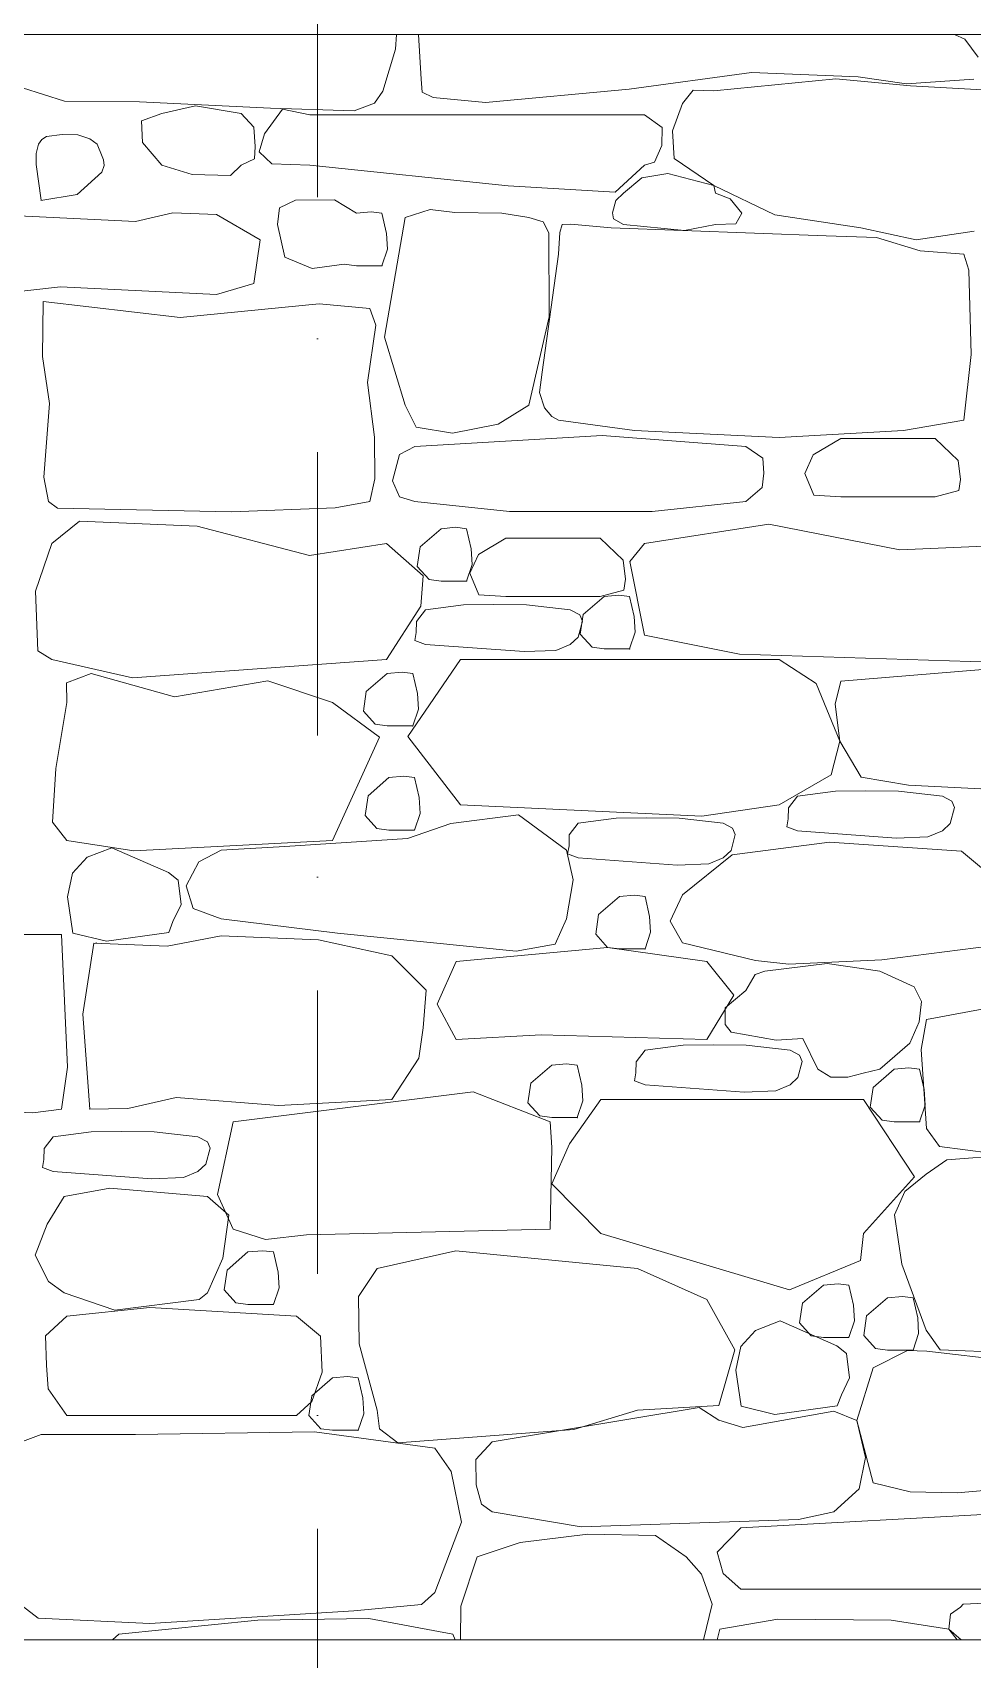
# Model space of a CAD drawing. Header units: millimetres. Extents: x 2399 to 111977, y 1313 to 59551.
# Drawn here: x 42530 to 43699, y 29147 to 31173 of the extents above; entities that cross this region are included whole.
import ezdxf

# ---------------------------------------------------------------- set-up
doc = ezdxf.new("R2010")
doc.units = ezdxf.units.MM
doc.linetypes.add('Штрихпунктирная', pattern=[670.277762, 352.777767, -176.388884, 0, -141.111112])
doc.layers.add('hatch1', color=7, linetype='Continuous', lineweight=20, true_color=0x6a6a6a)
doc.layers.add('main line', color=7, linetype='Continuous', lineweight=13)

# ---------------------------------------------------------------- blocks, each defined once
blk = doc.blocks.new('*X7')
at = {"layer": 'hatch1', "color": 251, "linetype": 'Continuous', "lineweight": 20, "true_color": 0x6a6a6a}
for p, q in [((38854, 7766.6), (38855.2, 7785.2)), ((38882.8, 7785.2), (38886, 7729.5)), ((39562.7, 7779.4), (39549.8, 7785.2)), ((39579.2, 7756.7), (39562.7, 7779.4)), ((38838.4, 7714.3), (38854, 7766.6)), ((38389.9, 7718.7), (38442.1, 7702.1)), ((38886, 7729.5), (38887.4, 7713.1)), ((39144.7, 7717.1), (39297.1, 7737.6)), ((39402, 7730), (39250.3, 7714.9)), ((39297.1, 7737.6), (39430, 7732.3)), ((39494.8, 7721), (39402, 7730)), ((39430, 7732.3), (39490, 7723.8)), ((39490, 7723.8), (39573.8, 7729.5)), ((39606.8, 7714.9), (39494.8, 7721)), ((38442.1, 7702.1), (38535.6, 7701.2)), ((38535.6, 7701.2), (38698.5, 7693.2)), ((38802.7, 7690.1), (38828.1, 7699.7)), ((38828.1, 7699.7), (38838.4, 7714.3)), ((38887.4, 7713.1), (38900.8, 7706.7)), ((38900.8, 7706.7), (38965.9, 7700.2)), ((38965.9, 7700.2), (39144.7, 7717.1)), ((39211.2, 7699), (39198.9, 7665.3)), ((39224.7, 7715.9), (39211.2, 7699)), ((39250.3, 7714.9), (39224.7, 7715.9)), ((38563.2, 7686.6), (38538.2, 7677.4)), ((38605.1, 7696.3), (38563.2, 7686.6)), ((38662.2, 7686.6), (38605.1, 7696.3)), ((38677.8, 7669.6), (38662.2, 7686.6)), ((38713.3, 7692.1), (38691.2, 7661.5)), ((38698.5, 7693.2), (38802.7, 7690.1)), ((38747.4, 7685.2), (38713.3, 7692.1)), ((39163.9, 7685.2), (38747.4, 7685.2)), ((39186.1, 7669.3), (39163.9, 7685.2)), ((38419.7, 7657.9), (38413.8, 7654.3)), ((38439.4, 7660.6), (38419.7, 7657.9)), ((38458.7, 7660.3), (38439.4, 7660.6)), ((38473.8, 7655.2), (38458.7, 7660.3)), ((38538.2, 7677.4), (38539.3, 7650.6)), ((38679.6, 7645.5), (38677.8, 7669.6)), ((38691.2, 7661.5), (38684.5, 7639)), ((39185.4, 7646.9), (39186.1, 7669.3)), ((39198.9, 7665.3), (39200.8, 7630.6)), ((38409.8, 7648.5), (38407.1, 7636.9)), ((38413.8, 7654.3), (38409.8, 7648.5)), ((38482.8, 7648.5), (38473.8, 7655.2)), ((38489.1, 7633.2), (38482.8, 7648.5)), ((38539.3, 7650.6), (38563.2, 7622.5)), ((38678.5, 7630.3), (38679.6, 7645.5)), ((38684.5, 7639), (38700.3, 7624.1)), ((39176.2, 7626.3), (39185.4, 7646.9)), ((38407.1, 7636.9), (38406.8, 7623.2)), ((38406.8, 7623.2), (38413.2, 7578.6)), ((38488.7, 7613.7), (38491.5, 7622.1)), ((38490.7, 7628.8), (38489.1, 7633.2)), ((38491.5, 7622.1), (38490.7, 7628.8)), ((38563.2, 7622.5), (38601.1, 7610.7)), ((38648.6, 7609.6), (38662.2, 7622.5)), ((38662.2, 7622.5), (38678.5, 7630.3)), ((38700.3, 7624.1), (38747.4, 7622.5)), ((38747.4, 7622.5), (38994.4, 7596.6)), ((39127.5, 7588.6), (39163.9, 7622.5)), ((39163.9, 7622.5), (39176.2, 7626.3)), ((39200.8, 7630.6), (39250.3, 7597.2)), ((38458.1, 7585.9), (38488.7, 7613.7)), ((38601.1, 7610.7), (38648.6, 7609.6)), ((39160.8, 7606.6), (39137.9, 7587.5)), ((39192.8, 7612), (39160.8, 7606.6)), ((39250.3, 7597.2), (39192.8, 7612)), ((39250.3, 7597.2), (39326.2, 7560.7)), ((39252.1, 7587.5), (39250.3, 7597.2)), ((38412.9, 7578.5), (38458.1, 7585.9)), ((38729.8, 7578.7), (38709.8, 7569.4)), ((38778, 7579.3), (38729.8, 7578.7)), ((38805.4, 7562.5), (38778, 7579.3)), ((38994.4, 7596.6), (39127.5, 7588.6)), ((39128.4, 7578.3), (39124.3, 7563)), ((39137.9, 7587.5), (39128.4, 7578.3)), ((39270.5, 7580.5), (39252.1, 7587.5)), ((39285.2, 7562.4), (39270.5, 7580.5)), ((38530.5, 7552.1), (38354, 7560.8)), ((38577.2, 7562.9), (38530.5, 7552.1)), ((38631.4, 7560.8), (38577.2, 7562.9)), ((38685.9, 7529.2), (38631.4, 7560.8)), ((38709.8, 7569.4), (38707.2, 7548.5)), ((38823.9, 7564.1), (38805.4, 7562.5)), ((38837.1, 7562.5), (38823.9, 7564.1)), ((38842.9, 7537.4), (38837.1, 7562.5)), ((38866.2, 7557.2), (38840.5, 7408.3)), ((38897.4, 7567.2), (38866.2, 7557.2)), ((38927.8, 7563.5), (38897.4, 7567.2)), ((38986.4, 7562.7), (38927.8, 7563.5)), ((39020, 7557.2), (38986.4, 7562.7)), ((39037.9, 7551.8), (39020, 7557.2)), ((39124.3, 7563), (39125.3, 7555.5)), ((39277.8, 7549.5), (39285.2, 7562.4)), ((39326.2, 7560.7), (39433.2, 7544.4)), ((38707.2, 7548.5), (38716.5, 7507.7)), ((38844.1, 7517.8), (38842.9, 7537.4)), ((39044.7, 7538), (39037.9, 7551.8)), ((39045.5, 7433.5), (39044.7, 7538)), ((39058.4, 7538.7), (39056.9, 7511.6)), ((39061.5, 7548.4), (39058.4, 7538.7)), ((39072.2, 7548.7), (39061.5, 7548.4)), ((39122.6, 7544.2), (39072.2, 7548.7)), ((39390.2, 7534.5), (39122.6, 7544.2)), ((39125.3, 7555.5), (39137.9, 7548.6)), ((39137.9, 7548.6), (39213.9, 7541)), ((39213.9, 7541), (39252.1, 7548.6)), ((39252.1, 7548.6), (39277.8, 7549.5)), ((39433.2, 7544.4), (39501.9, 7529.4)), ((39501.9, 7529.4), (39574.3, 7540.1)), ((38677.8, 7475.2), (38685.9, 7529.2)), ((38837.1, 7497.1), (38844.1, 7517.8)), ((39452.5, 7532.1), (39390.2, 7534.5)), ((39507, 7515.8), (39452.5, 7532.1)), ((38716.5, 7507.7), (38750.4, 7493.7)), ((38750.4, 7493.7), (38790.4, 7499.1)), ((38790.4, 7499.1), (38805.4, 7497.1)), ((38805.4, 7497.1), (38837.1, 7497.1)), ((39056.9, 7511.6), (39036.6, 7364.4)), ((39561.2, 7511.6), (39507, 7515.8)), ((39567.4, 7491.6), (39561.2, 7511.6)), ((39570.6, 7386.5), (39567.4, 7491.6)), ((38354, 7461.4), (38437.1, 7470.7)), ((38437.1, 7470.7), (38631.4, 7461.4)), ((38631.4, 7461.4), (38677.8, 7475.2)), ((38415.7, 7452.4), (38414.9, 7384)), ((38586.3, 7432.8), (38415.7, 7452.4)), ((38759.3, 7449.7), (38586.3, 7432.8)), ((38822.2, 7443.7), (38759.3, 7449.7)), ((38829.8, 7423.1), (38822.2, 7443.7)), ((38819.2, 7351.6), (38829.8, 7423.1)), ((39020, 7323.5), (39045.5, 7433.5)), ((38840.5, 7408.3), (38866.2, 7323.5)), ((38414.9, 7384), (38423.5, 7325.5)), ((39561.2, 7305), (39570.6, 7386.5)), ((39036.6, 7364.4), (39033.1, 7339.2)), ((38827.9, 7283.5), (38819.2, 7351.6)), ((39033.1, 7339.2), (39039.6, 7320.2)), ((38423.5, 7325.5), (38416.3, 7233.7)), ((38866.2, 7323.5), (38880, 7296)), ((38981.7, 7299.9), (39020, 7323.5)), ((39039.6, 7320.2), (39048.6, 7309.2)), ((38880, 7296), (38925.1, 7288.6)), ((38925.1, 7288.6), (38981.7, 7299.9)), ((39048.6, 7309.2), (39056.9, 7305)), ((39056.9, 7305), (39151.7, 7291.8)), ((39486.3, 7292), (39561.2, 7305)), ((38828.4, 7231.8), (38827.9, 7283.5)), ((39111.2, 7285.7), (38878, 7272)), ((39289.9, 7272), (39111.2, 7285.7)), ((39151.7, 7291.8), (39331.6, 7283.2)), ((39331.6, 7283.2), (39486.3, 7292)), ((39408.1, 7281.9), (39374, 7261.6)), ((39525.6, 7281.9), (39408.1, 7281.9)), ((39554.3, 7254.8), (39525.6, 7281.9)), ((38858.9, 7261.9), (38850.3, 7229.3)), ((38878, 7272), (38858.9, 7261.9)), ((39311.3, 7257.7), (39289.9, 7272)), ((39312.3, 7238.8), (39311.3, 7257.7)), ((39374, 7261.6), (39363.5, 7238.3)), ((39557.1, 7230.8), (39554.3, 7254.8)), ((38416.3, 7233.7), (38422.2, 7203.7)), ((39310.3, 7220.9), (39312.3, 7238.8)), ((39363.5, 7238.3), (39374.5, 7211.6)), ((38822.2, 7203.7), (38828.4, 7231.8)), ((38850.3, 7229.3), (38859.1, 7209.2)), ((39289.9, 7203.4), (39310.3, 7220.9)), ((39525.6, 7209.3), (39554.9, 7217.3)), ((39554.9, 7217.3), (39557.1, 7230.8)), ((38422.2, 7203.7), (38433.7, 7195.1)), ((38433.7, 7195.1), (38650.1, 7190.8)), ((38650.1, 7190.8), (38779.1, 7195.6)), ((38779.1, 7195.6), (38822.2, 7203.7)), ((38859.1, 7209.2), (38878, 7203.4)), ((38878, 7203.4), (38996, 7191)), ((39173.5, 7191.3), (39289.9, 7203.4)), ((39374.5, 7211.6), (39408.1, 7209.3)), ((39408.1, 7209.3), (39525.6, 7209.3)), ((38460.8, 7178.9), (38426.6, 7151.4)), ((38607.5, 7172.9), (38460.8, 7178.9)), ((38747.2, 7136.2), (38607.5, 7172.9)), ((38996, 7191), (39173.5, 7191.3)), ((39318.6, 7175.2), (39163.9, 7151.4)), ((39481.7, 7143.5), (39318.6, 7175.2)), ((38426.6, 7151.4), (38406.2, 7091.8)), ((38842.9, 7151.4), (38747.2, 7136.2)), ((38888.4, 7111.2), (38842.9, 7151.4)), ((38910.9, 7169.7), (38884.9, 7147.1)), ((38929.3, 7171.4), (38910.9, 7169.7)), ((38942.6, 7169.7), (38929.3, 7171.4)), ((38948.3, 7144.7), (38942.6, 7169.7)), ((38991.3, 7157.8), (38957.3, 7137.5)), ((39108.8, 7157.8), (38991.3, 7157.8)), ((39137.5, 7130.6), (39108.8, 7157.8)), ((39163.9, 7151.4), (39145.7, 7129)), ((39668.2, 7151.4), (39481.7, 7143.5)), ((38884.9, 7147.1), (38881.2, 7122.6)), ((38957.3, 7137.5), (38946.7, 7114.2)), ((38949.6, 7125), (38948.3, 7144.7)), ((38881.2, 7122.6), (38895.9, 7106.3)), ((38885.5, 7073.2), (38888.4, 7111.2)), ((38942.6, 7104.4), (38949.6, 7125)), ((38946.7, 7114.2), (38957.8, 7087.5)), ((39140.4, 7106.7), (39137.5, 7130.6)), ((39145.7, 7129), (39163.9, 7037.2)), ((38406.2, 7091.8), (38409.1, 7017.8)), ((38895.9, 7106.3), (38910.9, 7104.4)), ((38910.9, 7104.4), (38942.6, 7104.4)), ((39108.8, 7085.2), (39138.1, 7093.2)), ((39138.1, 7093.2), (39140.4, 7106.7)), ((38842.9, 7006.9), (38885.5, 7073.2)), ((38938.6, 7075), (38891.3, 7068.8)), ((38976.1, 7075.2), (38938.6, 7075)), ((38957.8, 7087.5), (38991.3, 7085.2)), ((39017, 7074.9), (38976.1, 7075.2)), ((38991.3, 7085.2), (39108.8, 7085.2)), ((39071.6, 7068.8), (39017, 7074.9)), ((39113.8, 7085.4), (39087.7, 7062.8)), ((39132.2, 7087), (39113.8, 7085.4)), ((39145.4, 7085.4), (39132.2, 7087)), ((39151.2, 7060.3), (39145.4, 7085.4)), ((38880.2, 7054.3), (38879.8, 7040.4)), ((38891.3, 7068.8), (38880.2, 7054.3)), ((39083.3, 7062.4), (39071.6, 7068.8)), ((39081.4, 7034.8), (39086.7, 7054.7)), ((39086.7, 7054.7), (39083.3, 7062.4)), ((39087.7, 7062.8), (39084, 7038.2)), ((39152.4, 7040.7), (39151.2, 7060.3)), ((38879.8, 7040.4), (38878, 7030.5)), ((38878, 7030.5), (38891.3, 7025.6)), ((39071.6, 7025.6), (39081.4, 7034.8)), ((39084, 7038.2), (39098.8, 7022)), ((39145.4, 7020.1), (39152.4, 7040.7)), ((39163.9, 7037.2), (39282.3, 7013.5)), ((38409.1, 7017.8), (38426.6, 7006.9)), ((38891.3, 7025.6), (39014.2, 7016.6)), ((39014.2, 7016.6), (39053.6, 7018.1)), ((39053.6, 7018.1), (39071.6, 7025.6)), ((39098.8, 7022), (39113.8, 7020.1)), ((39113.8, 7020.1), (39145.4, 7020.1)), ((39282.3, 7013.5), (39595.9, 7003.6)), ((38426.6, 7006.9), (38526.9, 6983.9)), ((38475.2, 6989.4), (38444.8, 6977.6)), ((38578.9, 6960.5), (38475.2, 6989.4)), ((38526.9, 6983.9), (38842.9, 7006.9)), ((38843.9, 6989.5), (38817.8, 6966.9)), ((38862.3, 6991.1), (38843.9, 6989.5)), ((38875.6, 6989.5), (38862.3, 6991.1)), ((38934.9, 7006.9), (38869.5, 6910.9)), ((38881.3, 6964.4), (38875.6, 6989.5)), ((39331.6, 7006.9), (38934.9, 7006.9)), ((39377.5, 6977), (39331.6, 7006.9)), ((39645.4, 6999.2), (39408.1, 6979.8)), ((38444.8, 6977.6), (38445, 6953.4)), ((38695.2, 6980.2), (38578.9, 6960.5)), ((38775.9, 6953.4), (38695.2, 6980.2)), ((39406.9, 6905.2), (39377.5, 6977)), ((39408.1, 6979.8), (39401.2, 6951.4)), ((38445, 6953.4), (38431.6, 6871.3)), ((38834.3, 6910.1), (38775.9, 6953.4)), ((38817.8, 6966.9), (38814.2, 6942.3)), ((38882.6, 6944.8), (38881.3, 6964.4)), ((39401.2, 6951.4), (39406.9, 6905.2)), ((38814.2, 6942.3), (38828.9, 6926.1)), ((38875.6, 6924.1), (38882.6, 6944.8)), ((38775.9, 6781.4), (38834.3, 6910.1)), ((38828.9, 6926.1), (38843.9, 6924.1)), ((38843.9, 6924.1), (38875.6, 6924.1)), ((38869.5, 6910.9), (38934.9, 6826)), ((39396.2, 6863.1), (39406.9, 6905.2)), ((39406.9, 6905.2), (39433.6, 6860.4)), ((38431.6, 6871.3), (38427.2, 6804.4)), ((38846, 6859.8), (38819.9, 6837.2)), ((38864.4, 6861.4), (38846, 6859.8)), ((38877.7, 6859.8), (38864.4, 6861.4)), ((38883.4, 6834.8), (38877.7, 6859.8)), ((39331.6, 6826), (39396.2, 6863.1)), ((39433.6, 6860.4), (39492.5, 6850.4)), ((39492.5, 6850.4), (39686.6, 6840.6)), ((38819.9, 6837.2), (38816.3, 6812.7)), ((38884.7, 6815.1), (38883.4, 6834.8)), ((39354.4, 6836.8), (39343.3, 6822.2)), ((39401.7, 6843), (39354.4, 6836.8)), ((39439.2, 6843.2), (39401.7, 6843)), ((39480, 6842.9), (39439.2, 6843.2)), ((39534.6, 6836.8), (39480, 6842.9)), ((39546.4, 6830.3), (39534.6, 6836.8)), ((39549.8, 6822.6), (39546.4, 6830.3)), ((38816.3, 6812.7), (38831, 6796.4)), ((38877.7, 6794.5), (38884.7, 6815.1)), ((39007, 6813.3), (38923, 6802.8)), ((38934.9, 6826), (39235.3, 6811.9)), ((39067, 6769.5), (39007, 6813.3)), ((39128.8, 6809.3), (39081.5, 6803.1)), ((39166.3, 6809.6), (39128.8, 6809.3)), ((39207.2, 6809.2), (39166.3, 6809.6)), ((39261.8, 6803.1), (39207.2, 6809.2)), ((39235.3, 6811.9), (39331.6, 6826)), ((39342.9, 6808.3), (39341.1, 6798.4)), ((39343.3, 6822.2), (39342.9, 6808.3)), ((39544.5, 6802.7), (39549.8, 6822.6)), ((38427.2, 6804.4), (38445, 6781.4)), ((38831, 6796.4), (38846, 6794.5)), ((38846, 6794.5), (38877.7, 6794.5)), ((38923, 6802.8), (38868.9, 6783.9)), ((39070.4, 6788.6), (39070, 6774.7)), ((39081.5, 6803.1), (39070.4, 6788.6)), ((39273.5, 6796.7), (39261.8, 6803.1)), ((39271.6, 6769.1), (39276.9, 6789)), ((39276.9, 6789), (39273.5, 6796.7)), ((39341.1, 6798.4), (39354.4, 6793.5)), ((39354.4, 6793.5), (39477.3, 6784.5)), ((39516.7, 6786.1), (39534.6, 6793.5)), ((39534.6, 6793.5), (39544.5, 6802.7)), ((38445, 6781.4), (38528.5, 6768.7)), ((38501, 6772.5), (38470.4, 6760.7)), ((38571.7, 6741.4), (38501, 6772.5)), ((38528.5, 6768.7), (38775.9, 6781.4)), ((38637.1, 6769.5), (38609.3, 6754.8)), ((38716.4, 6773.9), (38637.1, 6769.5)), ((38868.9, 6783.9), (38716.4, 6773.9)), ((39075.3, 6732.4), (39067, 6769.5)), ((39070, 6774.7), (39068.2, 6764.8)), ((39261.8, 6759.9), (39271.6, 6769.1)), ((39394.3, 6779.4), (39273.1, 6763.4)), ((39558.6, 6768), (39394.3, 6779.4)), ((39477.3, 6784.5), (39516.7, 6786.1)), ((39623.6, 6713.9), (39558.6, 6768)), ((38470.4, 6760.7), (38452.3, 6740.8)), ((38609.3, 6754.8), (38593.6, 6725.1)), ((39068.2, 6764.8), (39081.5, 6759.9)), ((39081.5, 6759.9), (39204.4, 6750.9)), ((39204.4, 6750.9), (39243.8, 6752.4)), ((39273.1, 6763.4), (39211.2, 6713.9)), ((39243.8, 6752.4), (39261.8, 6759.9)), ((38452.3, 6740.8), (38446, 6711.5)), ((38583.5, 6731.9), (38571.7, 6741.4)), ((38587.3, 6701.8), (38583.5, 6731.9)), ((39067, 6684.1), (39075.3, 6732.4)), ((38446, 6711.5), (38452.7, 6666.2)), ((38593.6, 6725.1), (38602.5, 6696.7)), ((39132.9, 6711.8), (39106.8, 6689.2)), ((39151.3, 6713.4), (39132.9, 6711.8)), ((39164.6, 6711.8), (39151.3, 6713.4)), ((39170.3, 6686.7), (39164.6, 6711.8)), ((39211.2, 6713.9), (39195.9, 6681.2)), ((38577.2, 6680.5), (38587.3, 6701.8)), ((38602.5, 6696.7), (38637.1, 6684.1)), ((39106.8, 6689.2), (39103.2, 6664.6)), ((39171.6, 6667.1), (39170.3, 6686.7)), ((38452.7, 6666.2), (38494.3, 6656.2)), ((38494.3, 6656.2), (38572.1, 6666.8)), ((38572.1, 6666.8), (38577.2, 6680.5)), ((38637.1, 6684.1), (38782.1, 6666)), ((38782.1, 6666), (39004.1, 6643.5)), ((39052.7, 6652.4), (39067, 6684.1)), ((39164.6, 6646.4), (39171.6, 6667.1)), ((39195.9, 6681.2), (39211.2, 6654)), ((38438.3, 6664.3), (38306.5, 6664.3)), ((38445.8, 6499), (38438.3, 6664.3)), ((38478.7, 6653.8), (38465, 6565.3)), ((38482.5, 6654), (38478.7, 6653)), ((38569.9, 6649.7), (38478.7, 6653.8)), ((38637.1, 6662.7), (38569.9, 6649.7)), ((38758.1, 6657.6), (38637.1, 6662.7)), ((38849.7, 6637.9), (38758.1, 6657.6)), ((39117.9, 6648.4), (38929.7, 6630.7)), ((39004.1, 6643.5), (39052.7, 6652.4)), ((39103.2, 6664.6), (39117.9, 6648.4)), ((39117.9, 6648.4), (39132.9, 6646.4)), ((39241.6, 6630.7), (39117.9, 6648.4)), ((39132.9, 6646.4), (39164.6, 6646.4)), ((39211.2, 6654), (39302.2, 6631.9)), ((39459.2, 6632.7), (39623.6, 6654)), ((38892.2, 6595), (38849.7, 6637.9)), ((38929.7, 6630.7), (38906.1, 6577.8)), ((39275.1, 6589), (39241.6, 6630.7)), ((39302.2, 6631.9), (39343.4, 6627.5)), ((39391.2, 6628.1), (39313.7, 6618.8)), ((39343.4, 6627.5), (39459.2, 6632.7)), ((39456.9, 6618.8), (39391.2, 6628.1)), ((39301.7, 6614.5), (39289.9, 6594.5)), ((39313.7, 6618.8), (39301.7, 6614.5)), ((39499.5, 6599.2), (39456.9, 6618.8)), ((38888.6, 6548), (38892.2, 6595)), ((39241.6, 6533.8), (39275.1, 6589)), ((39289.9, 6594.5), (39264.5, 6573.2)), ((39508.8, 6580.9), (39499.5, 6599.2)), ((38465, 6565.3), (38473.6, 6447.1)), ((38906.1, 6577.8), (38929.7, 6533.8)), ((39264.5, 6573.2), (39264.4, 6552.5)), ((39505.8, 6555.8), (39508.8, 6580.9)), ((39622.3, 6578.7), (39515, 6558.7)), ((38883, 6510.2), (38888.6, 6548)), ((39264.4, 6552.5), (39271.6, 6542.6)), ((39494.2, 6528.9), (39505.8, 6555.8)), ((39515, 6558.7), (39508.1, 6521)), ((38929.7, 6533.8), (39035.5, 6539.5)), ((39035.5, 6539.5), (39241.6, 6533.8)), ((39212.1, 6526.7), (39164.8, 6520.5)), ((39249.6, 6526.9), (39212.1, 6526.7)), ((39290.5, 6526.6), (39249.6, 6526.9)), ((39271.6, 6542.6), (39327.9, 6533)), ((39345.1, 6520.5), (39290.5, 6526.6)), ((39327.9, 6533), (39361.1, 6535.1)), ((39361.1, 6535.1), (39379.6, 6496.6)), ((39456.9, 6496.6), (39494.2, 6528.9)), ((38849.7, 6459), (38883, 6510.2)), ((39067, 6503.4), (39048.6, 6501.8)), ((39080.2, 6501.8), (39067, 6503.4)), ((39153.7, 6505.9), (39153.3, 6492)), ((39164.8, 6520.5), (39153.7, 6505.9)), ((39356.8, 6514), (39345.1, 6520.5)), ((39354.9, 6486.4), (39360.3, 6506.3)), ((39360.3, 6506.3), (39356.8, 6514)), ((39508.1, 6521), (39515, 6422.7)), ((38438.3, 6447.1), (38445.8, 6499)), ((39048.6, 6501.8), (39022.5, 6479.2)), ((39086, 6476.7), (39080.2, 6501.8)), ((39153.3, 6492), (39151.5, 6482.2)), ((39345.1, 6477.2), (39354.9, 6486.4)), ((39379.6, 6496.6), (39396, 6486.9)), ((39396, 6486.9), (39416.9, 6486.9)), ((39416.9, 6486.9), (39436.2, 6491.6)), ((39436.2, 6491.6), (39456.9, 6496.6)), ((39474.5, 6496.6), (39448.5, 6473.9)), ((39492.9, 6498.2), (39474.5, 6496.6)), ((39506.2, 6496.6), (39492.9, 6498.2)), ((39511.9, 6471.5), (39506.2, 6496.6)), ((38950.8, 6468.3), (38652.3, 6431.3)), ((39046.4, 6431.3), (38950.8, 6468.3)), ((39022.5, 6479.2), (39018.8, 6454.7)), ((39087.2, 6457.1), (39086, 6476.7)), ((39151.5, 6482.2), (39164.8, 6477.2)), ((39164.8, 6477.2), (39287.8, 6468.2)), ((39287.8, 6468.2), (39327.2, 6469.8)), ((39327.2, 6469.8), (39345.1, 6477.2)), ((39448.5, 6473.9), (39444.8, 6449.4)), ((39513.2, 6451.9), (39511.9, 6471.5)), ((38306.5, 6447.1), (38402.8, 6442.4)), ((38402.8, 6442.4), (38438.3, 6447.1)), ((38473.1, 6447.1), (38521.2, 6447.7)), ((38521.2, 6447.7), (38581.2, 6461.4)), ((38581.2, 6461.4), (38708.5, 6451.5)), ((38708.5, 6451.5), (38849.7, 6459)), ((39018.8, 6454.7), (39033.6, 6438.4)), ((39109.7, 6459), (39070.6, 6403.8)), ((39080.2, 6436.5), (39087.2, 6457.1)), ((39436.5, 6459), (39109.7, 6459)), ((39500.1, 6362.6), (39436.5, 6459)), ((39444.8, 6449.4), (39459.5, 6433.1)), ((39506.2, 6431.2), (39513.2, 6451.9)), ((38652.3, 6431.3), (38632.5, 6340.7)), ((39033.6, 6438.4), (39048.6, 6436.5)), ((39048.7, 6399.1), (39046.4, 6431.3)), ((39048.6, 6436.5), (39080.2, 6436.5)), ((39459.5, 6433.1), (39474.5, 6431.2)), ((39474.5, 6431.2), (39506.2, 6431.2)), ((39515, 6422.7), (39531.2, 6400.6)), ((38428, 6412.6), (38416.9, 6398.1)), ((38475.3, 6418.8), (38428, 6412.6)), ((38512.8, 6419), (38475.3, 6418.8)), ((38553.7, 6418.7), (38512.8, 6419)), ((38608.3, 6412.6), (38553.7, 6418.7)), ((38620, 6406.1), (38608.3, 6412.6)), ((38623.4, 6398.4), (38620, 6406.1)), ((39070.6, 6403.8), (39048.7, 6354)), ((38416.5, 6384.1), (38414.7, 6374.3)), ((38416.9, 6398.1), (38416.5, 6384.1)), ((38618.1, 6378.6), (38623.4, 6398.4)), ((39046.4, 6297.3), (39048.7, 6399.1)), ((39540.3, 6384), (39514.4, 6365.9)), ((39531.2, 6400.6), (39595, 6392)), ((39720.2, 6397.5), (39540.3, 6384)), ((38414.7, 6374.3), (38428, 6369.4)), ((38428, 6369.4), (38550.9, 6360.3)), ((38550.9, 6360.3), (38590.3, 6361.9)), ((38590.3, 6361.9), (38608.3, 6369.4)), ((38608.3, 6369.4), (38618.1, 6378.6)), ((39436.5, 6292), (39500.1, 6362.6)), ((39514.4, 6365.9), (39487.7, 6344.3)), ((38498.5, 6348.5), (38441.7, 6338.2)), ((38620, 6338.2), (38498.5, 6348.5)), ((39048.7, 6354), (39109.7, 6292)), ((39487.7, 6344.3), (39475.2, 6315.3)), ((38441.7, 6338.2), (38420.8, 6303.7)), ((38646.9, 6315), (38620, 6338.2)), ((38632.5, 6340.7), (38652.3, 6297.3)), ((38420.8, 6303.7), (38405.8, 6265.2)), ((38639.4, 6261.3), (38646.9, 6315)), ((39475.2, 6315.3), (39484.1, 6253.8)), ((38652.3, 6297.3), (38692.5, 6284.8)), ((38692.5, 6284.8), (38743.5, 6290.4)), ((38743.5, 6290.4), (39046.4, 6297.3)), ((39109.7, 6292), (39344.4, 6222)), ((39432.8, 6258.3), (39436.5, 6292)), ((38405.8, 6265.2), (38422.2, 6232.5)), ((38620, 6218.1), (38639.4, 6261.3)), ((38670.5, 6269.1), (38644.5, 6246.4)), ((38688.9, 6270.7), (38670.5, 6269.1)), ((38702.2, 6269.1), (38688.9, 6270.7)), ((38707.9, 6244), (38702.2, 6269.1)), ((38929.2, 6270.7), (38831.2, 6248.4)), ((39155.3, 6248.4), (38929.2, 6270.7)), ((38644.5, 6246.4), (38640.8, 6221.9)), ((38709.2, 6224.4), (38707.9, 6244)), ((38831.2, 6248.4), (38808, 6213.7)), ((39241.6, 6210.1), (39155.3, 6248.4)), ((39344.4, 6222), (39432.8, 6258.3)), ((39484.1, 6253.8), (39514.4, 6171.9)), ((38422.2, 6232.5), (38441.7, 6218.1)), ((38640.8, 6221.9), (38655.5, 6205.7)), ((38702.2, 6203.7), (38709.2, 6224.4)), ((39386.5, 6227.9), (39360.5, 6205.3)), ((39405, 6229.5), (39386.5, 6227.9)), ((39418.2, 6227.9), (39405, 6229.5)), ((39424, 6202.8), (39418.2, 6227.9)), ((38441.7, 6218.1), (38504.9, 6196.6)), ((38548.6, 6200.1), (38445, 6189)), ((38504.9, 6196.6), (38609.8, 6210.1)), ((38730.8, 6189), (38548.6, 6200.1)), ((38609.8, 6210.1), (38620, 6218.1)), ((38655.5, 6205.7), (38670.5, 6203.7)), ((38670.5, 6203.7), (38702.2, 6203.7)), ((38808, 6213.7), (38808.8, 6154.8)), ((39276.2, 6147.3), (39241.6, 6210.1)), ((39360.5, 6205.3), (39356.8, 6180.8)), ((39425.2, 6183.2), (39424, 6202.8)), ((39466.4, 6212.1), (39440.4, 6189.4)), ((39484.8, 6213.7), (39466.4, 6212.1)), ((39498.1, 6212.1), (39484.8, 6213.7)), ((39503.9, 6187), (39498.1, 6212.1)), ((38445, 6189), (38418.6, 6164.7)), ((38760.6, 6164.4), (38730.8, 6189)), ((39332.7, 6183.2), (39302.1, 6171.3)), ((39403.4, 6152.1), (39332.7, 6183.2)), ((39356.8, 6180.8), (39371.5, 6164.5)), ((39418.2, 6162.6), (39425.2, 6183.2)), ((39440.4, 6189.4), (39436.7, 6164.9)), ((39505.1, 6167.4), (39503.9, 6187)), ((38418.6, 6164.7), (38419.9, 6128.2)), ((38762.8, 6119.3), (38760.6, 6164.4)), ((39302.1, 6171.3), (39284, 6151.5)), ((39371.5, 6164.5), (39386.5, 6162.6)), ((39386.5, 6162.6), (39418.2, 6162.6)), ((39436.7, 6164.9), (39451.4, 6148.7)), ((39498.1, 6146.7), (39505.1, 6167.4)), ((39514.4, 6171.9), (39531.7, 6147.3)), ((38808.8, 6154.8), (38831.2, 6072.2)), ((39256.3, 6078.1), (39276.2, 6147.3)), ((39284, 6151.5), (39277.7, 6122.1)), ((39415.2, 6142.6), (39403.4, 6152.1)), ((39419, 6112.5), (39415.2, 6142.6)), ((39491.3, 6146.2), (39448.4, 6125)), ((39451.4, 6148.7), (39466.4, 6146.7)), ((39466.4, 6146.7), (39498.1, 6146.7)), ((39515.1, 6145.6), (39491.3, 6146.2)), ((39692.6, 6125), (39515.1, 6145.6)), ((39531.7, 6147.3), (39630.5, 6143.4)), ((38419.9, 6128.2), (38421.9, 6098.6)), ((38749.8, 6082.8), (38762.8, 6119.3)), ((39277.7, 6122.1), (39284.4, 6076.9)), ((39448.4, 6125), (39428.2, 6059.3)), ((38421.9, 6098.6), (38445, 6065.6)), ((38775.9, 6112.4), (38749.9, 6089.8)), ((38794.4, 6114), (38775.9, 6112.4)), ((38807.6, 6112.4), (38794.4, 6114)), ((38813.4, 6087.3), (38807.6, 6112.4)), ((39408.9, 6091.1), (39419, 6112.5)), ((38730.8, 6065.6), (38749.8, 6082.8)), ((38749.9, 6089.8), (38746.2, 6065.3)), ((38814.6, 6067.7), (38813.4, 6087.3)), ((39155.3, 6072.2), (39256.3, 6078.1)), ((39403.8, 6077.5), (39408.9, 6091.1)), ((38445, 6065.6), (38730.8, 6065.6)), ((38746.2, 6065.3), (38761, 6049)), ((38807.6, 6047.1), (38814.6, 6067.7)), ((38831.2, 6072.2), (38834, 6048.8)), ((39232, 6075.6), (38974.4, 6032.7)), ((39075.9, 6048.2), (39155.3, 6072.2)), ((39256.6, 6059.6), (39232, 6075.6)), ((39286.2, 6050.4), (39256.6, 6059.6)), ((39284.4, 6076.9), (39326, 6066.8)), ((39399.5, 6070.9), (39286.2, 6050.4)), ((39326, 6066.8), (39403.8, 6077.5)), ((39428.2, 6059.3), (39399.5, 6070.9)), ((39439, 6013.1), (39428.2, 6059.3)), ((39428.2, 6059.3), (39448.4, 5981.8)), ((38413, 6041.8), (38368.1, 6024.7)), ((38481.4, 6041.8), (38413, 6041.8)), ((38530.6, 6041.8), (38462.3, 6041.8)), ((38753.4, 6045.2), (38530.6, 6041.8)), ((38903.1, 6024.7), (38753.4, 6045.2)), ((38761, 6049), (38775.9, 6047.1)), ((38775.9, 6047.1), (38807.6, 6047.1)), ((38834, 6048.8), (38856.9, 6031.6)), ((38856.9, 6031.6), (39075.9, 6048.2)), ((38923.4, 5995.6), (38903.1, 6024.7)), ((38974.4, 6032.7), (38954.1, 6010.8)), ((38954.1, 6010.8), (38954.6, 5979.3)), ((39431.2, 5974), (39439, 6013.1)), ((38936.1, 5932.5), (38923.4, 5995.6)), ((38954.6, 5979.3), (38961.3, 5955.2)), ((39448.4, 5981.8), (39494.6, 5970.2)), ((39553, 5969.1), (39692.6, 5981.8)), ((39399.5, 5945.5), (39431.2, 5974)), ((39494.6, 5970.2), (39553, 5969.1)), ((38961.3, 5955.2), (38974.4, 5945.5)), ((38974.4, 5945.5), (39085.3, 5927)), ((39085.3, 5927), (39355.7, 5935.8)), ((39793.6, 5954), (39284, 5925.6)), ((39355.7, 5935.8), (39399.5, 5945.5)), ((38903.1, 5845.1), (38936.1, 5932.5)), ((39093.3, 5917.6), (39009.2, 5907.3)), ((39177.7, 5915.9), (39093.3, 5917.6)), ((39216, 5889.4), (39177.7, 5915.9)), ((39284, 5925.6), (39254.4, 5895.4)), ((39009.2, 5907.3), (38955.9, 5889.4)), ((39254.4, 5895.4), (39261.8, 5868.9)), ((38955.9, 5889.4), (38935.5, 5827.9)), ((39234.7, 5868), (39216, 5889.4)), ((39248.3, 5830.7), (39234.7, 5868)), ((39261.8, 5868.9), (39284, 5849.1)), ((38368.1, 5845.1), (38409.4, 5813.2)), ((38886.3, 5830.1), (38903.1, 5845.1)), ((39284, 5849.1), (39793.6, 5849.1)), ((38548.5, 5806.3), (38802.4, 5822.1)), ((38802.4, 5822.1), (38886.3, 5830.1)), ((38935.5, 5827.9), (38935.1, 5786.1)), ((39237.3, 5786.1), (39248.3, 5830.7)), ((39544.7, 5817.9), (39542.7, 5799.6)), ((39557.1, 5826.8), (39544.7, 5817.9)), ((39560.5, 5830.5), (39557.1, 5826.8)), ((39587.6, 5831.8), (39560.5, 5830.5)), ((38409.4, 5813.2), (38548.5, 5806.3)), ((38682.9, 5810.8), (38509.7, 5793)), ((38821, 5812.8), (38682.9, 5810.8)), ((38925.6, 5793), (38821, 5812.8)), ((39257.6, 5799.6), (39254.4, 5786.1)), ((39329.9, 5811.9), (39257.6, 5799.6)), ((39471.1, 5810.5), (39329.9, 5811.9)), ((39542.7, 5799.6), (39471.1, 5810.5)), ((39553.1, 5786.1), (39542.7, 5799.6)), ((39542.7, 5799.6), (39557.8, 5786.1)), ((38509.7, 5793), (38501.9, 5786.1)), ((38928.2, 5786.1), (38925.6, 5793))]:
    blk.add_line(p, q, dxfattribs=at)
for p in [(38837.1, 7497.1), (38942.6, 7104.4), (39145.4, 7020.1), (38875.6, 6924.1), (38877.7, 6794.5), (39164.6, 6646.4), (39080.2, 6436.5), (39506.2, 6431.2), (38702.2, 6203.7), (39418.2, 6162.6), (39498.1, 6146.7), (38807.6, 6047.1)]:
    blk.add_point(p, dxfattribs=at)
blk = doc.blocks.new('Штриховка_4', base_point=(0, 2500))
at = {"layer": 'main line', "color": 7, "linetype": 'Continuous', "lineweight": 13}
for p, q in [((32955.1, 7785.2), (44567.3, 7785.2)), ((44567.3, 5786.1), (32955.1, 5786.1))]:
    blk.add_line(p, q, dxfattribs=at)
at = {"layer": 'hatch1', "color": 251, "linetype": 'Continuous', "lineweight": 20, "true_color": 0x6a6a6a}
blk.add_blockref('*X7', (0, 0), dxfattribs=at)

msp = doc.modelspace()

# ---------------------------------------------------------------- linework, layer by layer
at = {"layer": 'main line', "color": 7, "linetype": 'Штрихпунктирная', "lineweight": 13}
msp.add_line((42884.2044, 54113.2451), (42884.2044, 28718.316), dxfattribs=at)
at = {"layer": 'main line', "color": 7, "linetype": 'Continuous', "lineweight": 13}
for p, q in [((48200.1743, 31170.1973), (36854.7223, 31170.1973)), ((49845.2104, 29171.0932), (35985.6637, 29171.0932))]:
    msp.add_line(p, q, dxfattribs=at)

# ---------------------------------------------------------------- block references
at = {"layer": 'hatch1', "color": 251, "linetype": 'Continuous', "lineweight": 20, "true_color": 0x6a6a6a}
msp.add_blockref('Штриховка_4', (4127.3381, 25885.0247), dxfattribs=at)

doc.saveas('drawing.dxf')
